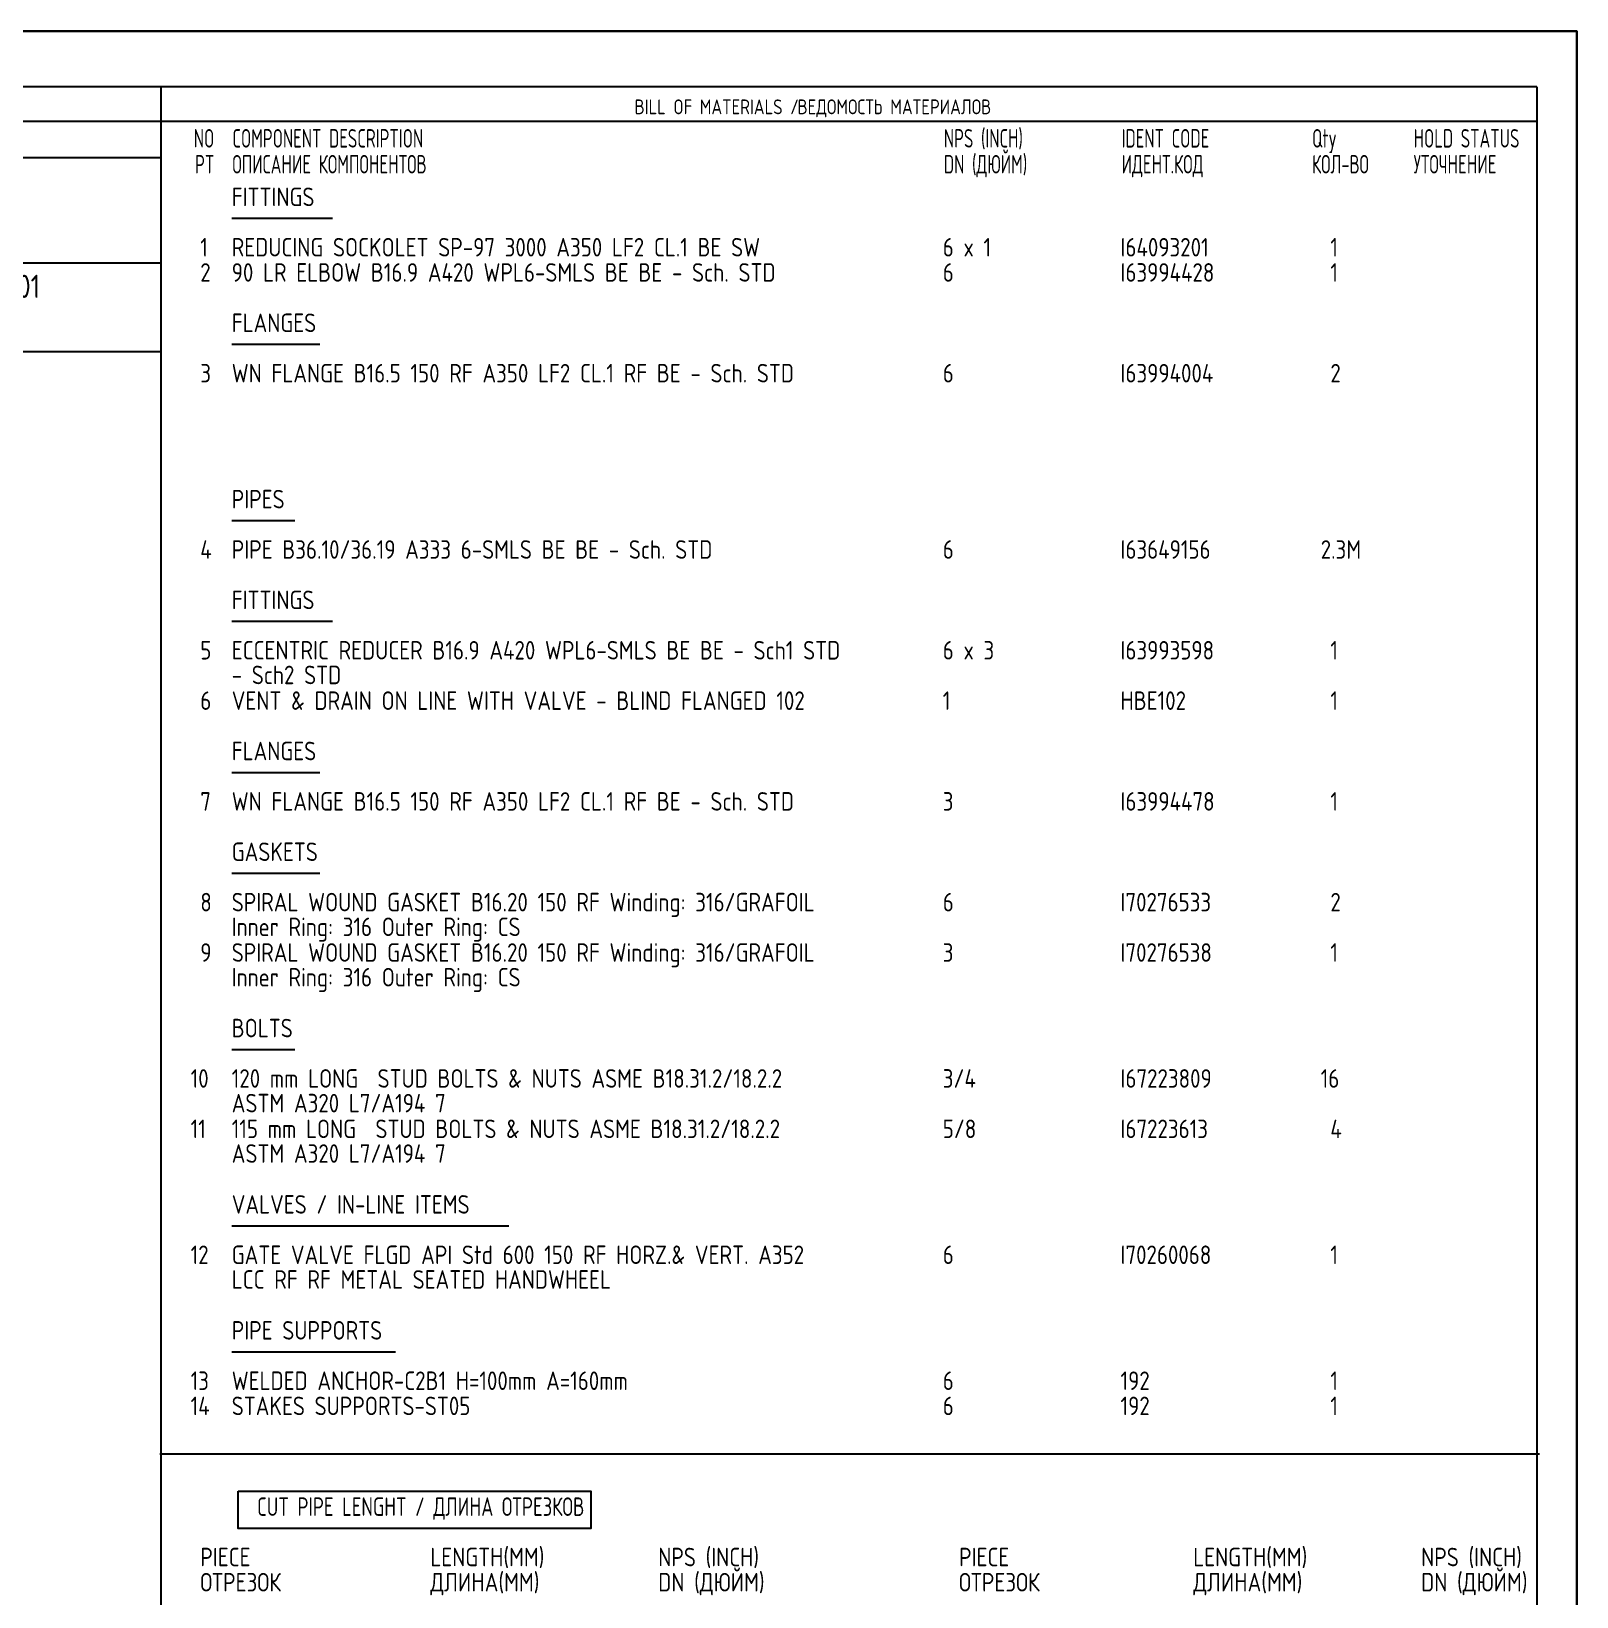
# Model space of a CAD drawing. Extents: x 0 to 594, y 0 to 420.
# Drawn here: x 385.4 to 594, y 208.6 to 420 of the extents above; entities that cross this region are included whole.
import ezdxf
from ezdxf.enums import TextEntityAlignment as Align

# ---------------------------------------------------------------- set-up
doc = ezdxf.new("R2010")
doc.units = 0
doc.header["$MEASUREMENT"] = 0
doc.linetypes.add('BORDER_2012_SLN$0$8001.Solid', pattern=[0])
for name, color, linetype in [('BORDER_2012_SLN$0$2', 7, 'Continuous'), ('BORDER_2012_SLN$0$GT_1', 7, 'Continuous'), ('GT_1', 7, 'Continuous')]:
    doc.layers.add(name, color=color, linetype=linetype)
for name, color, linetype, lineweight in [('BORDER_2012_SLN$0$BG_Level_1', 7, 'BORDER_2012_SLN$0$8001.Solid', 25), ('BORDER_2012_SLN$0$Level_1', 7, 'BORDER_2012_SLN$0$8001.Solid', 25), ('BORDER_2012_SLN$0$Level_18', 7, 'BORDER_2012_SLN$0$8001.Solid', 25)]:
    doc.layers.add(name, color=color, linetype=linetype, lineweight=lineweight)
doc.styles.add('BORDER_2012_SLN$0$GOST type A', font='GOST type A')
doc.styles.add('BORDER_2012_SLN$0$HTX1', font='')
doc.styles.add('HTX1', font='')
doc.styles.get('BORDER_2012_SLN$0$HTX1').set_extended_font_data('GOST type A')
doc.styles.get('HTX1').set_extended_font_data('GOST type A')

# ---------------------------------------------------------------- blocks, each defined once
blk = doc.blocks.new('BORDER_2012_SLN')
at = {"layer": 'BORDER_2012_SLN$0$2'}
blk.add_line((162.42, 407.85), (588.6, 407.85), dxfattribs=at)
at = {"layer": 'BORDER_2012_SLN$0$Level_1', "color": 7, "lineweight": -3}
for p, q in [((588.6, 412.5), (25.4, 412.5)), ((402.9, 7.5), (402.9, 412.5)), ((588.6, 412.5), (588.6, 7.5)), ((402.75, 402.9), (188.39, 402.9)), ((402.9, 388.7), (162.37, 388.68)), ((402.9, 376.7), (25.4, 376.7))]:
    blk.add_line(p, q, dxfattribs=at)
at = {"layer": 'BORDER_2012_SLN$0$Level_18', "color": 7, "lineweight": -3, "flags": 128}
blk.add_lwpolyline([(0, 0), (0, 420), (594, 420), (594, 0)], close=True, dxfattribs=at)
at = {"layer": 'BORDER_2012_SLN$0$BG_Level_1', "color": 7, "style": 'BORDER_2012_SLN$0$GOST type A'}
for s, p in [('BILL OF MATERIALS / ', (466.8, 408.8)), ('ВЕДОМОСТЬ МАТЕРИАЛОВ', (488.8, 408.8))]:
    blk.add_text(s, height=2, dxfattribs=at).set_placement(p)
at = {"layer": 'BORDER_2012_SLN$0$GT_1', "style": 'BORDER_2012_SLN$0$HTX1', "width": 0.8}
for s, p in [('NO', (410.06, 404.3)), ('PT', (410.06, 400.8))]:
    blk.add_text(s, height=2.5, dxfattribs=at).set_placement(p, align=Align.RIGHT)
for s, p in [('COMPONENT DESCRIPTION', (412.5, 404.3)), ('NPS (INCH)', (508.56, 404.3)), ('IDENT CODE', (532.56, 404.3)), ('Qty', (558.27, 404.3)), ('HOLD STATUS', (571.99, 404.3)), ('DN (ДЮЙМ)', (508.56, 400.8)), ('ОПИСАНИЕ КОМПОНЕНТОВ', (412.5, 400.8)), ('ИДЕНТ.КОД', (532.56, 400.8)), ('КОЛ-ВО', (558.27, 400.8)), ('УТОЧНЕНИЕ', (571.99, 400.8))]:
    blk.add_text(s, height=2.5, dxfattribs=at).set_placement(p)

msp = doc.modelspace()

# ---------------------------------------------------------------- linework, layer by layer
at = {"layer": 'GT_1', "flags": 128}
for points in [[(0, 0), (594, 0), (594, 420), (0, 420), (0, 0)], [(426.014, 394.704), (412.414, 394.704)], [(424.314, 377.697), (412.414, 377.697)], [(420.914, 353.888), (412.414, 353.888)], [(426.014, 340.282), (412.414, 340.282)], [(424.314, 319.874), (412.414, 319.874)], [(424.314, 306.269), (412.414, 306.269)], [(420.914, 282.459), (412.414, 282.459)], [(449.814, 258.65), (412.414, 258.65)], [(434.514, 241.643), (412.414, 241.643)], [(402.7, 227.927), (589, 227.927)], [(413.271, 222.881), (460.914, 222.881), (460.914, 217.833), (413.271, 217.833), (413.271, 222.881)]]:
    msp.add_lwpolyline(points, dxfattribs=at)

# ---------------------------------------------------------------- block references
at = {"linetype": 'Continuous'}
msp.add_blockref('BORDER_2012_SLN', (0, 0), dxfattribs=at)

# ---------------------------------------------------------------- texts
at = {"layer": 'GT_1', "style": 'HTX1'}
for s, height, width, p in [('FITTINGS', 2.5, 1.02, (412.414, 396.395)), ('  1', 2.5, 1.02, (405.557, 389.592)), ('REDUCING SOCKOLET SP-97 3000 A350 LF2 CL.1 BE SW', 2.5, 1.02, (412.414, 389.592)), ('6 x 1', 2.5, 1.02, (508.414, 389.592)), ('I64093201', 2.5, 1.02, (532.414, 389.592)), ('  1', 2.5, 1.02, (558.129, 389.592)), ('SLN-2725-8769-25-F-2701', 3.125, 1.02, (345, 384)), ('  2', 2.5, 1.02, (405.557, 386.19)), ('90 LR ELBOW B16.9 A420 WPL6-SMLS BE BE - Sch. STD', 2.5, 1.02, (412.414, 386.19)), ('6', 2.5, 1.02, (508.414, 386.19)), ('I63994428', 2.5, 1.02, (532.414, 386.19)), ('  1', 2.5, 1.02, (558.129, 386.19)), ('FLANGES', 2.5, 1.02, (412.414, 379.388)), ('  3', 2.5, 1.02, (405.557, 372.585)), ('WN FLANGE B16.5 150 RF A350 LF2 CL.1 RF BE - Sch. STD', 2.5, 1.02, (412.414, 372.585)), ('6', 2.5, 1.02, (508.414, 372.585)), ('I63994004', 2.5, 1.02, (532.414, 372.585)), ('  2', 2.5, 1.02, (558.129, 372.585)), ('PIPES', 2.5, 1.02, (412.414, 355.578)), ('  4', 2.5, 1.02, (405.557, 348.776)), ('PIPE B36.10/36.19 A333 6-SMLS BE BE - Sch. STD', 2.5, 1.02, (412.414, 348.776)), ('6', 2.5, 1.02, (508.414, 348.776)), ('I63649156', 2.5, 1.02, (532.414, 348.776)), (' 2.3M', 2.5, 1.02, (558.129, 348.776)), ('FITTINGS', 2.5, 1.02, (412.414, 341.973)), ('  5', 2.5, 1.02, (405.557, 335.17)), ('ECCENTRIC REDUCER B16.9 A420 WPL6-SMLS BE BE - Sch1 STD', 2.5, 1.02, (412.414, 335.17)), ('6 x 3', 2.5, 1.02, (508.414, 335.17)), ('I63993598', 2.5, 1.02, (532.414, 335.17)), ('  1', 2.5, 1.02, (558.129, 335.17)), ('- Sch2 STD', 2.5, 1.02, (412.414, 331.837)), ('  6', 2.5, 1.02, (405.557, 328.367)), ('VENT & DRAIN ON LINE WITH VALVE - BLIND FLANGED 102', 2.5, 1.02, (412.414, 328.367)), ('1', 2.5, 1.02, (508.414, 328.367)), ('HBE102', 2.5, 1.02, (532.414, 328.367)), ('  1', 2.5, 1.02, (558.129, 328.367)), ('FLANGES', 2.5, 1.02, (412.414, 321.565)), ('  7', 2.5, 1.02, (405.557, 314.762)), ('WN FLANGE B16.5 150 RF A350 LF2 CL.1 RF BE - Sch. STD', 2.5, 1.02, (412.414, 314.762)), ('3', 2.5, 1.02, (508.414, 314.762)), ('I63994478', 2.5, 1.02, (532.414, 314.762)), ('  1', 2.5, 1.02, (558.129, 314.762)), ('GASKETS', 2.5, 1.02, (412.414, 307.959)), ('  8', 2.5, 1.02, (405.557, 301.156)), ('SPIRAL WOUND GASKET B16.20 150 RF Winding: 316/GRAFOIL', 2.5, 1.02, (412.414, 301.156)), ('6', 2.5, 1.02, (508.414, 301.156)), ('I70276533', 2.5, 1.02, (532.414, 301.156)), ('  2', 2.5, 1.02, (558.129, 301.156)), ('Inner Ring: 316 Outer Ring: CS', 2.5, 1.02, (412.414, 297.823)), ('  9', 2.5, 1.02, (405.557, 294.354)), ('SPIRAL WOUND GASKET B16.20 150 RF Winding: 316/GRAFOIL', 2.5, 1.02, (412.414, 294.354)), ('3', 2.5, 1.02, (508.414, 294.354)), ('I70276538', 2.5, 1.02, (532.414, 294.354)), ('  1', 2.5, 1.02, (558.129, 294.354)), ('Inner Ring: 316 Outer Ring: CS', 2.5, 1.02, (412.414, 291.02)), ('BOLTS', 2.5, 1.02, (412.414, 284.15)), (' 10', 2.5, 1.02, (405.557, 277.347)), ('120 mm LONG  STUD BOLTS & NUTS ASME B18.31.2/18.2.2', 2.5, 1.02, (412.414, 277.347)), ('3/4', 2.5, 1.02, (508.414, 277.347)), ('I67223809', 2.5, 1.02, (532.414, 277.347)), (' 16', 2.5, 1.02, (558.129, 277.347)), ('ASTM A320 L7/A194 7', 2.5, 1.02, (412.414, 274.014)), (' 11', 2.5, 1.02, (405.557, 270.544)), ('115 mm LONG  STUD BOLTS & NUTS ASME B18.31.2/18.2.2', 2.5, 1.02, (412.414, 270.544)), ('5/8', 2.5, 1.02, (508.414, 270.544)), ('I67223613', 2.5, 1.02, (532.414, 270.544)), ('  4', 2.5, 1.02, (558.129, 270.544)), ('ASTM A320 L7/A194 7', 2.5, 1.02, (412.414, 267.211)), ('VALVES / IN-LINE ITEMS', 2.5, 1.02, (412.414, 260.34)), (' 12', 2.5, 1.02, (405.557, 253.537)), ('GATE VALVE FLGD API Std 600 150 RF HORZ.& VERT. A352', 2.5, 1.02, (412.414, 253.537)), ('6', 2.5, 1.02, (508.414, 253.537)), ('I70260068', 2.5, 1.02, (532.414, 253.537)), ('  1', 2.5, 1.02, (558.129, 253.537)), ('LCC RF RF METAL SEATED HANDWHEEL', 2.5, 1.02, (412.414, 250.204)), ('PIPE SUPPORTS', 2.5, 1.02, (412.414, 243.333)), (' 13', 2.5, 1.02, (405.557, 236.531)), ('WELDED ANCHOR-C2B1 H=100mm A=160mm', 2.5, 1.02, (412.414, 236.531)), ('6', 2.5, 1.02, (508.414, 236.531)), ('192', 2.5, 1.02, (532.414, 236.531)), ('  1', 2.5, 1.02, (558.129, 236.531)), (' 14', 2.5, 1.02, (405.557, 233.129)), ('STAKES SUPPORTS-ST05', 2.5, 1.02, (412.414, 233.129)), ('6', 2.5, 1.02, (508.414, 233.129)), ('192', 2.5, 1.02, (532.414, 233.129)), ('  1', 2.5, 1.02, (558.129, 233.129)), ('CUT PIPE LENGHT / ДЛИНА ОТРЕЗКОВ', 2.5, 0.9, (415.843, 219.524)), ('  PIECE', 2.5, 1.02, (405.557, 212.721)), ('    LENGTH(MM)', 2.5, 1.02, (434, 212.721)), ('NPS (INCH)', 2.5, 1.02, (470, 212.721)), ('  PIECE', 2.5, 1.02, (508, 212.721)), ('    LENGTH(MM)', 2.5, 1.02, (537, 212.721)), ('NPS (INCH)', 2.5, 1.02, (573, 212.721)), ('  ОТРЕЗОК', 2.5, 1.02, (405.557, 209.32)), ('    ДЛИНА(MM)', 2.5, 1.02, (434, 209.32)), ('DN (ДЮЙМ)', 2.5, 1.02, (470, 209.32)), ('  ОТРЕЗОК', 2.5, 1.02, (508, 209.32)), ('    ДЛИНА(MM)', 2.5, 1.02, (537, 209.32)), ('DN (ДЮЙМ)', 2.5, 1.02, (573, 209.32))]:
    msp.add_text(s, height=height, dxfattribs=dict(at, width=width)).set_placement(p)

doc.saveas('drawing.dxf')
